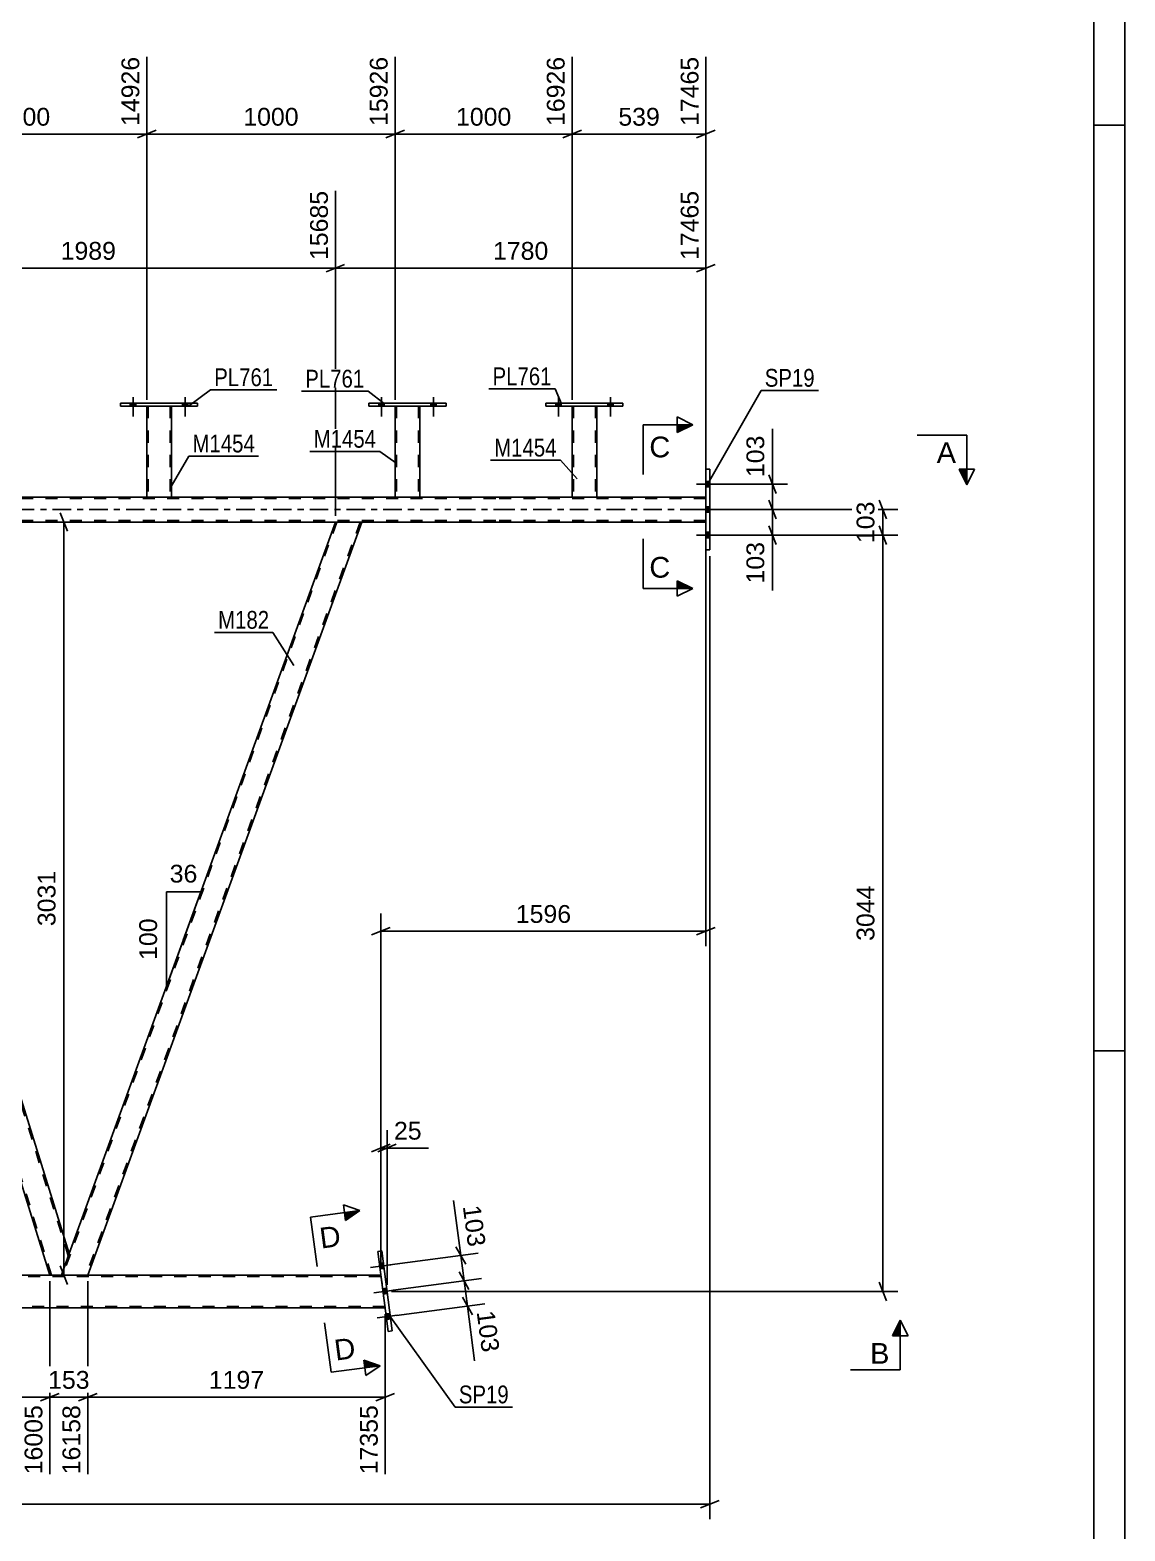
# Model space of a CAD drawing. Header units: millimetres. Extents: x -116 to 725, y -385 to 209.
# Drawn here: x 548.8 to 725.1, y -164.4 to 77.2 of the extents above; entities that cross this region are included whole.
import ezdxf

# ---------------------------------------------------------------- set-up
doc = ezdxf.new("R2010")
doc.units = ezdxf.units.MM
doc.linetypes.add('DXK_LINE_DOT2', pattern=[3.9198, 1.9599, -1.9599])
doc.linetypes.add('DXK_LINE_DOT3', pattern=[5.9187, 2.979, -0.9799, 0.9799, -0.9799])
doc.styles.add('Arial', font='arial.ttf', dxfattribs={"height": 0.2})
doc.styles.add('Arial Narrow', font='ARIALN.TTF', dxfattribs={"height": 0.2})

# ---------------------------------------------------------------- blocks, each defined once
blk = doc.blocks.new('Unknown-203724257-1113')
at = {"color": 5, "linetype": 'Continuous'}
for p, q in [((725.07, -385.13), (725.07, 208.87)), ((720.07, -380.13), (720.07, 203.87)), ((725.07, 61.87), (720.07, 61.87)), ((725.07, -87.13), (720.07, -87.13))]:
    blk.add_line(p, q, dxfattribs=at)
blk = doc.blocks.new('Bolt-203724257-5203 - 5151')
at = {"linetype": 'Continuous'}
for points in [[(633.4, 16.64), (634.28, 16.64), (634.28, 17.12), (633.4, 17.12)], [(641.8, 16.64), (642.68, 16.64), (642.68, 17.12), (641.8, 17.12)]]:
    blk.add_hatch(color=1, dxfattribs=at).paths.add_polyline_path(points)
at = {"color": 1, "linetype": 'Continuous'}
for p, q in [((633.4, 17.12), (633.4, 16.64)), ((633.84, 18.12), (633.84, 15)), ((634.28, 17.12), (634.28, 16.64)), ((641.8, 17.12), (641.8, 16.64)), ((642.24, 18.12), (642.24, 15)), ((642.68, 17.12), (642.68, 16.64))]:
    blk.add_line(p, q, dxfattribs=at)
blk = doc.blocks.new('Bolt-203724257-5204 - 5151')
at = {"linetype": 'Continuous'}
for points in [[(633.4, 16.64), (634.28, 16.64), (634.28, 17.12), (633.4, 17.12)], [(641.8, 16.64), (642.68, 16.64), (642.68, 17.12), (641.8, 17.12)]]:
    blk.add_hatch(color=1, dxfattribs=at).paths.add_polyline_path(points)
at = {"color": 1, "linetype": 'Continuous'}
for p, q in [((633.4, 17.12), (633.4, 16.64)), ((633.84, 18.12), (633.84, 15)), ((634.28, 17.12), (634.28, 16.64)), ((641.8, 17.12), (641.8, 16.64)), ((642.24, 18.12), (642.24, 15)), ((642.68, 17.12), (642.68, 16.64))]:
    blk.add_line(p, q, dxfattribs=at)
blk = doc.blocks.new('Bolt-203724257-5205 - 5151')
at = {"linetype": 'Continuous'}
for points in [[(604.9, 16.64), (605.78, 16.64), (605.78, 17.12), (604.9, 17.12)], [(613.3, 16.64), (614.18, 16.64), (614.18, 17.12), (613.3, 17.12)]]:
    blk.add_hatch(color=1, dxfattribs=at).paths.add_polyline_path(points)
at = {"color": 1, "linetype": 'Continuous'}
for p, q in [((604.9, 17.12), (604.9, 16.64)), ((605.34, 18.12), (605.34, 15)), ((605.78, 17.12), (605.78, 16.64)), ((613.3, 17.12), (613.3, 16.64)), ((613.74, 18.12), (613.74, 15)), ((614.18, 17.12), (614.18, 16.64))]:
    blk.add_line(p, q, dxfattribs=at)
blk = doc.blocks.new('Bolt-203724257-5206 - 5151')
at = {"linetype": 'Continuous'}
for points in [[(604.9, 16.64), (605.78, 16.64), (605.78, 17.12), (604.9, 17.12)], [(613.3, 16.64), (614.18, 16.64), (614.18, 17.12), (613.3, 17.12)]]:
    blk.add_hatch(color=1, dxfattribs=at).paths.add_polyline_path(points)
at = {"color": 1, "linetype": 'Continuous'}
for p, q in [((604.9, 17.12), (604.9, 16.64)), ((605.34, 18.12), (605.34, 15)), ((605.78, 17.12), (605.78, 16.64)), ((613.3, 17.12), (613.3, 16.64)), ((613.74, 18.12), (613.74, 15)), ((614.18, 17.12), (614.18, 16.64))]:
    blk.add_line(p, q, dxfattribs=at)
blk = doc.blocks.new('Bolt-203724257-5207 - 5151')
at = {"linetype": 'Continuous'}
for points in [[(564.91, 16.64), (565.79, 16.64), (565.79, 17.12), (564.91, 17.12)], [(573.31, 16.64), (574.19, 16.64), (574.19, 17.12), (573.31, 17.12)]]:
    blk.add_hatch(color=1, dxfattribs=at).paths.add_polyline_path(points)
at = {"color": 1, "linetype": 'Continuous'}
for p, q in [((564.91, 17.12), (564.91, 16.64)), ((565.35, 18.12), (565.35, 15)), ((565.79, 17.12), (565.79, 16.64)), ((573.31, 17.12), (573.31, 16.64)), ((573.75, 18.12), (573.75, 15)), ((574.19, 17.12), (574.19, 16.64))]:
    blk.add_line(p, q, dxfattribs=at)
blk = doc.blocks.new('Bolt-203724257-5208 - 5151')
at = {"linetype": 'Continuous'}
for points in [[(564.91, 16.64), (565.79, 16.64), (565.79, 17.12), (564.91, 17.12)], [(573.31, 16.64), (574.19, 16.64), (574.19, 17.12), (573.31, 17.12)]]:
    blk.add_hatch(color=1, dxfattribs=at).paths.add_polyline_path(points)
at = {"color": 1, "linetype": 'Continuous'}
for p, q in [((564.91, 17.12), (564.91, 16.64)), ((565.35, 18.12), (565.35, 15)), ((565.79, 17.12), (565.79, 16.64)), ((573.31, 17.12), (573.31, 16.64)), ((573.75, 18.12), (573.75, 15)), ((574.19, 17.12), (574.19, 16.64))]:
    blk.add_line(p, q, dxfattribs=at)
blk = doc.blocks.new('Bolt-203724257-5228 - 5151')
at = {"linetype": 'Continuous'}
for points in [[(605.01, -121.36), (605.12, -122.23), (605.76, -122.15), (605.64, -121.28)], [(605.01, -121.36), (605.12, -122.23), (605.76, -122.15), (605.64, -121.28)], [(605.01, -121.36), (605.12, -122.23), (605.76, -122.15), (605.64, -121.28)], [(605.54, -125.42), (605.66, -126.3), (606.29, -126.21), (606.18, -125.34)], [(605.54, -125.42), (605.66, -126.3), (606.29, -126.21), (606.18, -125.34)], [(606.08, -129.49), (606.19, -130.36), (606.83, -130.28), (606.71, -129.41)], [(606.08, -129.49), (606.19, -130.36), (606.83, -130.28), (606.71, -129.41)], [(606.08, -129.49), (606.19, -130.36), (606.83, -130.28), (606.71, -129.41)]]:
    blk.add_hatch(color=1, dxfattribs=at).paths.add_polyline_path(points)
at = {"color": 1, "linetype": 'Continuous'}
for p, q in [((606.85, -121.56), (603.56, -121.99)), ((606.85, -121.56), (603.56, -121.99)), ((606.85, -121.56), (603.56, -121.99)), ((605.64, -121.28), (605.01, -121.36)), ((605.64, -121.28), (605.01, -121.36)), ((605.64, -121.28), (605.01, -121.36)), ((605.76, -122.15), (605.12, -122.23)), ((605.76, -122.15), (605.12, -122.23)), ((605.76, -122.15), (605.12, -122.23)), ((607.39, -125.63), (604.1, -126.06)), ((607.39, -125.63), (604.1, -126.06)), ((606.18, -125.34), (605.54, -125.42)), ((606.18, -125.34), (605.54, -125.42)), ((606.29, -126.21), (605.66, -126.3)), ((606.29, -126.21), (605.66, -126.3)), ((607.92, -129.69), (604.63, -130.12)), ((607.92, -129.69), (604.63, -130.12)), ((607.92, -129.69), (604.63, -130.12)), ((606.71, -129.41), (606.08, -129.49)), ((606.71, -129.41), (606.08, -129.49)), ((606.71, -129.41), (606.08, -129.49)), ((606.83, -130.28), (606.19, -130.36)), ((606.83, -130.28), (606.19, -130.36)), ((606.83, -130.28), (606.19, -130.36))]:
    blk.add_line(p, q, dxfattribs=at)
blk = doc.blocks.new('Bolt-203724257-5235 - 5151')
at = {"linetype": 'Continuous'}
for points in [[(658.24, 3.66), (658.24, 4.54), (657.6, 4.54), (657.6, 3.66)], [(658.24, 3.66), (658.24, 4.54), (657.6, 4.54), (657.6, 3.66)], [(658.24, 3.66), (658.24, 4.54), (657.6, 4.54), (657.6, 3.66)], [(658.24, -0.44), (658.24, 0.44), (657.6, 0.44), (657.6, -0.44)], [(658.24, -0.44), (658.24, 0.44), (657.6, 0.44), (657.6, -0.44)], [(658.24, -4.54), (658.24, -3.66), (657.6, -3.66), (657.6, -4.54)], [(658.24, -4.54), (658.24, -3.66), (657.6, -3.66), (657.6, -4.54)], [(658.24, -4.54), (658.24, -3.66), (657.6, -3.66), (657.6, -4.54)]]:
    blk.add_hatch(color=1, dxfattribs=at).paths.add_polyline_path(points)
at = {"color": 1, "linetype": 'Continuous'}
for p, q in [((659.4, 4.1), (656.08, 4.1)), ((659.4, 4.1), (656.08, 4.1)), ((659.4, 4.1), (656.08, 4.1)), ((658.24, 4.54), (657.6, 4.54)), ((658.24, 4.54), (657.6, 4.54)), ((658.24, 4.54), (657.6, 4.54)), ((658.24, 3.66), (657.6, 3.66)), ((658.24, 3.66), (657.6, 3.66)), ((658.24, 3.66), (657.6, 3.66)), ((659.4, 0), (656.08, 0)), ((659.4, 0), (656.08, 0)), ((658.24, 0.44), (657.6, 0.44)), ((658.24, 0.44), (657.6, 0.44)), ((658.24, -0.44), (657.6, -0.44)), ((658.24, -0.44), (657.6, -0.44)), ((659.4, -4.1), (656.08, -4.1)), ((659.4, -4.1), (656.08, -4.1)), ((659.4, -4.1), (656.08, -4.1)), ((658.24, -3.66), (657.6, -3.66)), ((658.24, -3.66), (657.6, -3.66)), ((658.24, -3.66), (657.6, -3.66)), ((658.24, -4.54), (657.6, -4.54)), ((658.24, -4.54), (657.6, -4.54)), ((658.24, -4.54), (657.6, -4.54))]:
    blk.add_line(p, q, dxfattribs=at)
blk = doc.blocks.new('Part-203724257-5242 - 5151')
at = {"color": 2, "linetype": 'Continuous'}
for p, q in [((605.25, -123.22), (477.38, -123.22)), ((605.95, -128.5), (477.38, -128.5))]:
    blk.add_line(p, q, dxfattribs=at)
at = {"color": 7, "linetype": 'DXK_LINE_DOT2'}
for p, q in [((605.95, -128.5), (605.25, -123.22)), ((605.29, -123.46), (-50.14, -123.46)), ((605.92, -128.26), (-50.14, -128.26))]:
    blk.add_line(p, q, dxfattribs=at)
blk = doc.blocks.new('Part-203724257-5247 - 5151')
at = {"color": 7, "linetype": 'DXK_LINE_DOT3'}
for p, q in [((-39.49, 0), (623.74, 0)), ((623.84, 0), (667.6, 0))]:
    blk.add_line(p, q, dxfattribs=at)
at = {"color": 7, "linetype": 'DXK_LINE_DOT2'}
for p, q in [((623.74, 1.76), (-29.49, 1.76)), ((571.55, 2), (567.55, 2)), ((611.54, 2), (607.54, 2)), ((657.6, 1.76), (623.84, 1.76)), ((640.04, 2), (636.04, 2)), ((657.6, -2), (657.6, 2)), ((623.74, -1.76), (-29.49, -1.76)), ((602.17, -2), (597.92, -2)), ((657.6, -1.76), (623.84, -1.76))]:
    blk.add_line(p, q, dxfattribs=at)
at = {"color": 2, "linetype": 'Continuous'}
for p, q in [((567.55, 2), (531.55, 2)), ((607.54, 2), (571.55, 2)), ((623.74, 2), (611.54, 2)), ((636.04, 2), (623.84, 2)), ((657.6, 2), (640.04, 2)), ((597.92, -2), (518.36, -2)), ((623.74, -2), (602.17, -2)), ((657.6, -2), (623.84, -2))]:
    blk.add_line(p, q, dxfattribs=at)
blk = doc.blocks.new('Part-203724257-5322 - 5151')
at = {"color": 2, "linetype": 'Continuous'}
for p, q in [((631.84, 16.64), (631.84, 17.12)), ((631.84, 17.12), (644.24, 17.12)), ((644.24, 17.12), (644.24, 16.64)), ((644.24, 16.64), (631.84, 16.64))]:
    blk.add_line(p, q, dxfattribs=at)
blk = doc.blocks.new('Part-203724257-5327 - 5151')
at = {"color": 7, "linetype": 'DXK_LINE_DOT2'}
for p, q in [((636.04, 16.65), (636.04, 16.65)), ((636.04, 16.65), (636.04, 16.64)), ((636.04, 16.64), (636.04, 16.65)), ((636.08, 16.65), (636.04, 16.65)), ((636.04, 16.65), (636.08, 16.65)), ((636.19, 16.65), (636.08, 16.65)), ((636.08, 16.65), (636.19, 16.65)), ((636.3, 16.65), (636.19, 16.65)), ((636.19, 16.65), (636.34, 16.65)), ((636.28, 16.65), (636.28, 16.65)), ((636.28, 16.65), (636.28, 2)), ((636.3, 16.65), (636.28, 16.65)), ((636.28, 16.65), (636.3, 16.65)), ((639.75, 16.65), (636.3, 16.65)), ((636.35, 16.65), (636.3, 16.65)), ((636.3, 16.65), (636.35, 16.65)), ((639.75, 16.65), (636.34, 16.65)), ((639.66, 16.65), (636.35, 16.65)), ((636.35, 16.65), (636.43, 16.65)), ((639.73, 16.65), (636.43, 16.65)), ((639.73, 16.65), (639.66, 16.65)), ((639.79, 16.65), (639.73, 16.65)), ((639.73, 16.65), (639.79, 16.65)), ((639.75, 16.65), (639.9, 16.65)), ((639.9, 16.65), (639.75, 16.65)), ((639.8, 16.65), (639.79, 16.65)), ((639.79, 16.65), (639.8, 16.65)), ((639.8, 16.65), (639.8, 16.65)), ((639.8, 16.65), (639.8, 2)), ((639.9, 16.65), (640.01, 16.65)), ((640.01, 16.65), (639.9, 16.65)), ((640.01, 16.65), (640.04, 16.65)), ((640.04, 16.65), (640.01, 16.65)), ((640.04, 16.65), (640.04, 16.65)), ((640.04, 16.65), (640.04, 16.64)), ((640.04, 16.64), (640.04, 16.65)), ((636.04, 2), (636.08, 2)), ((636.08, 2), (636.19, 2)), ((636.19, 2), (636.34, 2)), ((636.3, 2), (636.28, 2)), ((636.28, 2), (636.3, 2)), ((636.35, 2), (636.3, 2)), ((636.3, 2), (636.34, 2)), ((639.75, 2), (636.34, 2)), ((636.34, 2), (636.35, 2)), ((639.66, 2), (636.35, 2)), ((636.35, 2), (636.43, 2)), ((639.79, 2), (636.43, 2)), ((639.73, 2), (639.66, 2)), ((639.79, 2), (639.73, 2)), ((639.75, 2), (639.9, 2)), ((639.8, 2), (639.79, 2)), ((639.79, 2), (639.8, 2)), ((639.9, 2), (640.01, 2)), ((640.01, 2), (640.04, 2))]:
    blk.add_line(p, q, dxfattribs=at)
at = {"color": 2, "linetype": 'Continuous'}
for p, q in [((636.04, 16.64), (636.04, 2)), ((640.04, 16.64), (640.04, 2)), ((636.08, 2), (636.04, 2)), ((636.19, 2), (636.08, 2)), ((636.34, 2), (636.19, 2)), ((639.75, 2), (636.34, 2)), ((639.9, 2), (639.75, 2)), ((640.01, 2), (639.9, 2)), ((640.04, 2), (640.01, 2))]:
    blk.add_line(p, q, dxfattribs=at)
blk = doc.blocks.new('Part-203724257-5332 - 5151')
at = {"color": 2, "linetype": 'Continuous'}
for p, q in [((603.34, 16.64), (603.34, 17.12)), ((603.34, 17.12), (615.74, 17.12)), ((615.74, 17.12), (615.74, 16.64)), ((615.74, 16.64), (603.34, 16.64))]:
    blk.add_line(p, q, dxfattribs=at)
blk = doc.blocks.new('Part-203724257-5337 - 5151')
at = {"color": 7, "linetype": 'DXK_LINE_DOT2'}
for p, q in [((607.54, 16.65), (607.54, 16.65)), ((607.54, 16.65), (607.54, 16.64)), ((607.54, 16.64), (607.54, 16.65)), ((607.58, 16.65), (607.54, 16.65)), ((607.54, 16.65), (607.58, 16.65)), ((607.69, 16.65), (607.58, 16.65)), ((607.58, 16.65), (607.69, 16.65)), ((607.8, 16.65), (607.69, 16.65)), ((607.69, 16.65), (607.84, 16.65)), ((607.78, 16.65), (607.78, 16.65)), ((607.78, 16.65), (607.78, 2)), ((607.8, 16.65), (607.78, 16.65)), ((607.78, 16.65), (607.8, 16.65)), ((611.25, 16.65), (607.8, 16.65)), ((607.85, 16.65), (607.8, 16.65)), ((607.8, 16.65), (607.85, 16.65)), ((611.25, 16.65), (607.84, 16.65)), ((611.16, 16.65), (607.85, 16.65)), ((607.85, 16.65), (607.93, 16.65)), ((611.23, 16.65), (607.93, 16.65)), ((611.23, 16.65), (611.16, 16.65)), ((611.29, 16.65), (611.23, 16.65)), ((611.23, 16.65), (611.29, 16.65)), ((611.25, 16.65), (611.4, 16.65)), ((611.4, 16.65), (611.25, 16.65)), ((611.3, 16.65), (611.29, 16.65)), ((611.29, 16.65), (611.3, 16.65)), ((611.3, 16.65), (611.3, 16.65)), ((611.3, 16.65), (611.3, 2)), ((611.4, 16.65), (611.51, 16.65)), ((611.51, 16.65), (611.4, 16.65)), ((611.51, 16.65), (611.54, 16.65)), ((611.54, 16.65), (611.51, 16.65)), ((611.54, 16.65), (611.54, 16.65)), ((611.54, 16.65), (611.54, 16.64)), ((611.54, 16.64), (611.54, 16.65)), ((607.54, 2), (607.58, 2)), ((607.58, 2), (607.69, 2)), ((607.69, 2), (607.84, 2)), ((607.8, 2), (607.78, 2)), ((607.78, 2), (607.8, 2)), ((607.85, 2), (607.8, 2)), ((607.8, 2), (607.84, 2)), ((611.25, 2), (607.84, 2)), ((607.84, 2), (607.85, 2)), ((611.16, 2), (607.85, 2)), ((607.85, 2), (607.93, 2)), ((611.23, 2), (607.93, 2)), ((611.23, 2), (611.16, 2)), ((611.29, 2), (611.23, 2)), ((611.23, 2), (611.29, 2)), ((611.25, 2), (611.4, 2)), ((611.3, 2), (611.29, 2)), ((611.29, 2), (611.3, 2)), ((611.4, 2), (611.51, 2)), ((611.51, 2), (611.54, 2))]:
    blk.add_line(p, q, dxfattribs=at)
at = {"color": 2, "linetype": 'Continuous'}
for p, q in [((607.54, 16.64), (607.54, 2)), ((611.54, 16.64), (611.54, 2)), ((607.58, 2), (607.54, 2)), ((607.69, 2), (607.58, 2)), ((607.84, 2), (607.69, 2)), ((611.25, 2), (607.84, 2)), ((611.4, 2), (611.25, 2)), ((611.51, 2), (611.4, 2)), ((611.54, 2), (611.51, 2))]:
    blk.add_line(p, q, dxfattribs=at)
blk = doc.blocks.new('Part-203724257-5342 - 5151')
at = {"color": 2, "linetype": 'Continuous'}
for p, q in [((563.35, 16.64), (563.35, 17.12)), ((563.35, 17.12), (575.75, 17.12)), ((575.75, 17.12), (575.75, 16.64)), ((575.75, 16.64), (563.35, 16.64))]:
    blk.add_line(p, q, dxfattribs=at)
blk = doc.blocks.new('Part-203724257-5347 - 5151')
at = {"color": 7, "linetype": 'DXK_LINE_DOT2'}
for p, q in [((567.55, 16.65), (567.55, 16.65)), ((567.55, 16.65), (567.55, 16.64)), ((567.55, 16.64), (567.55, 16.65)), ((567.58, 16.65), (567.55, 16.65)), ((567.55, 16.65), (567.58, 16.65)), ((567.69, 16.65), (567.58, 16.65)), ((567.58, 16.65), (567.69, 16.65)), ((567.8, 16.65), (567.69, 16.65)), ((567.69, 16.65), (567.84, 16.65)), ((567.79, 16.65), (567.79, 16.65)), ((567.79, 16.65), (567.79, 2)), ((567.8, 16.65), (567.79, 16.65)), ((567.79, 16.65), (567.8, 16.65)), ((571.25, 16.65), (567.8, 16.65)), ((567.86, 16.65), (567.8, 16.65)), ((567.8, 16.65), (567.86, 16.65)), ((571.25, 16.65), (567.84, 16.65)), ((571.16, 16.65), (567.86, 16.65)), ((567.86, 16.65), (567.93, 16.65)), ((571.24, 16.65), (567.93, 16.65)), ((571.24, 16.65), (571.16, 16.65)), ((571.29, 16.65), (571.24, 16.65)), ((571.24, 16.65), (571.29, 16.65)), ((571.25, 16.65), (571.41, 16.65)), ((571.41, 16.65), (571.25, 16.65)), ((571.31, 16.65), (571.29, 16.65)), ((571.29, 16.65), (571.31, 16.65)), ((571.31, 16.65), (571.31, 16.65)), ((571.31, 16.65), (571.31, 2)), ((571.41, 16.65), (571.51, 16.65)), ((571.51, 16.65), (571.41, 16.65)), ((571.51, 16.65), (571.55, 16.65)), ((571.55, 16.65), (571.51, 16.65)), ((571.55, 16.65), (571.55, 16.65)), ((571.55, 16.65), (571.55, 16.64)), ((571.55, 16.64), (571.55, 16.65)), ((567.55, 2), (567.58, 2)), ((567.58, 2), (567.69, 2)), ((567.69, 2), (567.84, 2)), ((567.8, 2), (567.79, 2)), ((567.79, 2), (567.8, 2)), ((567.86, 2), (567.8, 2)), ((567.8, 2), (567.84, 2)), ((571.25, 2), (567.84, 2)), ((567.84, 2), (567.86, 2)), ((571.16, 2), (567.86, 2)), ((567.86, 2), (567.93, 2)), ((571.24, 2), (567.93, 2)), ((571.24, 2), (571.16, 2)), ((571.29, 2), (571.24, 2)), ((571.24, 2), (571.29, 2)), ((571.25, 2), (571.41, 2)), ((571.31, 2), (571.29, 2)), ((571.29, 2), (571.31, 2)), ((571.41, 2), (571.51, 2)), ((571.51, 2), (571.55, 2))]:
    blk.add_line(p, q, dxfattribs=at)
at = {"color": 2, "linetype": 'Continuous'}
for p, q in [((567.55, 16.64), (567.55, 2)), ((571.55, 16.64), (571.55, 2)), ((567.58, 2), (567.55, 2)), ((567.69, 2), (567.58, 2)), ((567.84, 2), (567.69, 2)), ((571.25, 2), (567.84, 2)), ((571.41, 2), (571.25, 2)), ((571.51, 2), (571.41, 2)), ((571.55, 2), (571.51, 2))]:
    blk.add_line(p, q, dxfattribs=at)
blk = doc.blocks.new('Part-203724257-5447 - 5151')
at = {"color": 2, "linetype": 'Continuous'}
for p, q in [((605.39, -119.33), (604.75, -119.42)), ((606.45, -132.3), (604.75, -119.42)), ((605.39, -119.33), (607.09, -132.22)), ((607.09, -132.22), (606.45, -132.3))]:
    blk.add_line(p, q, dxfattribs=at)
blk = doc.blocks.new('Part-203724257-5541 - 5151')
at = {"color": 2, "linetype": 'Continuous'}
for p, q in [((657.6, -6.5), (657.6, 6.5)), ((657.6, 6.5), (658.24, 6.5)), ((658.24, 6.5), (658.24, -6.5)), ((658.24, -6.5), (657.6, -6.5))]:
    blk.add_line(p, q, dxfattribs=at)
blk = doc.blocks.new('Part-203724257-5551 - 5151')
at = {"color": 2, "linetype": 'Continuous'}
for p, q in [((517.04, -2), (515.49, -6.25)), ((518.36, -2), (517.04, -2)), ((555.06, -119.75), (518.36, -2)), ((551.95, -123.22), (515.49, -6.25)), ((554.79, -120.49), (553.8, -123.22)), ((555.06, -119.75), (554.79, -120.49))]:
    blk.add_line(p, q, dxfattribs=at)
at = {"color": 7, "linetype": 'DXK_LINE_DOT2'}
for p, q in [((554.92, -120.12), (518.11, -2)), ((552.2, -123.22), (515.63, -5.88)), ((555.04, -119.81), (554.79, -120.49)), ((551.95, -123.22), (553.8, -123.22))]:
    blk.add_line(p, q, dxfattribs=at)
blk = doc.blocks.new('Part-203724257-5556 - 5151')
at = {"color": 7, "linetype": 'DXK_LINE_DOT2'}
for p, q in [((598.17, -2), (554.05, -123.22)), ((601.92, -2), (557.8, -123.22)), ((598.17, -2), (598.19, -2)), ((555.06, -119.75), (553.8, -123.22)), ((558.05, -123.22), (553.8, -123.22))]:
    blk.add_line(p, q, dxfattribs=at)
at = {"color": 2, "linetype": 'Continuous'}
for p, q in [((597.92, -2), (555.06, -119.75)), ((602.17, -2), (558.05, -123.22)), ((597.92, -2), (602.17, -2))]:
    blk.add_line(p, q, dxfattribs=at)
blk = doc.blocks.new('AngleDimension-203724257-6551 - 5151')
at = {"color": 7, "linetype": 'Continuous'}
for p, q in [((570.71, -61.54), (576.25, -61.54)), ((570.71, -76.76), (576.25, -61.54)), ((570.71, -76.76), (570.71, -61.54)), ((573.42, -69.3), (576.25, -61.54))]:
    blk.add_line(p, q, dxfattribs=at)
at = {"color": 0}
for points in [[(576.3, -60.64), (576.3, -56.44), (570.65, -56.44), (570.65, -60.64)], [(569.81, -65.22), (565.61, -65.22), (565.61, -73.09), (569.81, -73.09)]]:
    blk.add_wipeout(points, dxfattribs=at)
at = {"color": 3, "style": 'Arial'}
blk.add_text('36', height=2.865, dxfattribs=at).set_placement((571.25, -60.04))
blk.add_text('100', height=2.865, rotation=90.0002, dxfattribs=at).set_placement((569.21, -72.49))
blk = doc.blocks.new('StraightDimension-203724257-6821 - 5151')
at = {"color": 7, "linetype": 'Continuous'}
for p, q in [((617.86, -122.73), (619.44, -125.55)), ((607.23, -125.65), (621.48, -123.77)), ((618.65, -124.14), (619.19, -128.21)), ((607.76, -129.71), (622.01, -127.84)), ((619.98, -129.62), (618.4, -126.8))]:
    blk.add_line(p, q, dxfattribs=at)
at = {"color": 0}
blk.add_wipeout([(621.03, -136.43), (625.19, -135.88), (624.16, -128.08), (620, -128.63)], dxfattribs=at)
at = {"color": 7, "linetype": 'Continuous'}
blk.add_line((619.19, -128.21), (620.35, -137.05), dxfattribs=at)
blk.add_line((619.19, -128.21), (620.35, -137.05), dxfattribs=at)
at = {"color": 3, "style": 'Arial'}
blk.add_text('103', height=2.865, rotation=-82.5002, dxfattribs=at).set_placement((620.67, -129.15))
blk = doc.blocks.new('StraightDimension-203724257-5729 - 5151')
at = {"color": 7, "linetype": 'Continuous'}
for p, q in [((472.92, -124.22), (472.92, -155.3)), ((551.95, -124.22), (551.95, -155.3)), ((474.42, -142.28), (471.42, -143.48)), ((550.45, -143.48), (553.45, -142.28)), ((472.92, -142.88), (551.95, -142.88))]:
    blk.add_line(p, q, dxfattribs=at)
at = {"color": 0}
blk.add_wipeout([(517.48, -142.13), (517.48, -137.93), (507.39, -137.93), (507.39, -142.13)], dxfattribs=at)
at = {"color": 0, "linetype": 'Continuous'}
blk.add_wipeout([(551.35, -143.58), (547.15, -143.58), (547.15, -155.9), (551.35, -155.9)], dxfattribs=at)
at = {"color": 3, "style": 'Arial'}
blk.add_text('1976', height=2.865, dxfattribs=at).set_placement((507.99, -141.53))
at = {"color": 3, "linetype": 'Continuous', "style": 'Arial'}
blk.add_text('16005', height=2.865, rotation=90.0002, dxfattribs=at).set_placement((550.75, -155.3))
blk = doc.blocks.new('StraightDimension-203724257-6144 - 5151')
at = {"color": 7, "linetype": 'Continuous'}
for p, q in [((518.36, -1), (518.36, 55.79)), ((597.92, -1), (597.92, 51.29)), ((519.86, 39.47), (516.86, 38.27)), ((518.36, 38.87), (597.92, 38.87)), ((596.42, 38.27), (599.42, 39.47))]:
    blk.add_line(p, q, dxfattribs=at)
at = {"color": 0, "linetype": 'Continuous'}
blk.add_wipeout([(597.32, 51.89), (593.12, 51.89), (593.12, 39.57), (597.32, 39.57)], dxfattribs=at)
at = {"color": 0}
blk.add_wipeout([(563.18, 39.62), (563.18, 43.82), (553.09, 43.82), (553.09, 39.62)], dxfattribs=at)
at = {"color": 3, "linetype": 'Continuous', "style": 'Arial'}
blk.add_text('15685', height=2.865, rotation=90.0002, dxfattribs=at).set_placement((596.72, 40.17))
at = {"color": 3, "style": 'Arial'}
blk.add_text('1989', height=2.865, dxfattribs=at).set_placement((553.69, 40.22))
blk = doc.blocks.new('StraightDimension-203724257-6652 - 5151')
at = {"color": 7, "linetype": 'Continuous'}
for p, q in [((658.6, 0), (688.47, 0)), ((685.47, 1.5), (686.67, -1.5)), ((686.07, -4.1), (686.07, 0)), ((660.64, -4.1), (688.47, -4.1)), ((686.67, -5.6), (685.47, -2.6))]:
    blk.add_line(p, q, dxfattribs=at)
at = {"color": 0}
blk.add_wipeout([(685.32, 1.89), (681.12, 1.89), (681.12, -5.99), (685.32, -5.99)], dxfattribs=at)
at = {"color": 3, "style": 'Arial'}
blk.add_text('103', height=2.865, rotation=90.0002, dxfattribs=at).set_placement((684.72, -5.39))
blk = doc.blocks.new('StraightDimension-203724257-6740 - 5151')
at = {"color": 7, "linetype": 'Continuous'}
for p, q in [((657.6, -3), (657.6, -70.28)), ((605.25, -122.22), (605.25, -65.03)), ((606.75, -67.28), (603.75, -68.48)), ((656.1, -68.48), (659.1, -67.28)), ((605.25, -67.88), (657.6, -67.88))]:
    blk.add_line(p, q, dxfattribs=at)
at = {"color": 0}
blk.add_wipeout([(636.47, -67.13), (636.47, -62.93), (626.38, -62.93), (626.38, -67.13)], dxfattribs=at)
at = {"color": 3, "style": 'Arial'}
blk.add_text('1596', height=2.865, dxfattribs=at).set_placement((626.98, -66.53))
blk = doc.blocks.new('StraightDimension-203724257-5704 - 5151')
at = {"color": 7, "linetype": 'Continuous'}
for p, q in [((558.05, -124.22), (558.05, -155.3)), ((605.95, -129.5), (605.95, -155.3)), ((559.55, -142.28), (556.55, -143.48)), ((604.45, -143.48), (607.45, -142.28)), ((558.05, -142.88), (605.95, -142.88))]:
    blk.add_line(p, q, dxfattribs=at)
at = {"color": 0}
blk.add_wipeout([(587.05, -142.13), (587.05, -137.93), (576.95, -137.93), (576.95, -142.13)], dxfattribs=at)
at = {"color": 0, "linetype": 'Continuous'}
blk.add_wipeout([(605.35, -143.58), (601.15, -143.58), (601.15, -155.9), (605.35, -155.9)], dxfattribs=at)
at = {"color": 3, "style": 'Arial'}
blk.add_text('1197', height=2.865, dxfattribs=at).set_placement((577.55, -141.53))
at = {"color": 3, "linetype": 'Continuous', "style": 'Arial'}
blk.add_text('17355', height=2.865, rotation=90.0002, dxfattribs=at).set_placement((604.75, -155.3))
blk = doc.blocks.new('StraightDimension-203724257-5715 - 5151')
at = {"color": 7, "linetype": 'Continuous'}
for p, q in [((551.95, -124.22), (551.95, -155.3)), ((558.05, -124.22), (558.05, -155.3)), ((550.45, -143.48), (553.45, -142.28)), ((559.55, -142.28), (556.55, -143.48)), ((551.95, -142.88), (558.05, -142.88))]:
    blk.add_line(p, q, dxfattribs=at)
at = {"color": 0}
blk.add_wipeout([(558.94, -142.13), (558.94, -137.93), (551.07, -137.93), (551.07, -142.13)], dxfattribs=at)
at = {"color": 0, "linetype": 'Continuous'}
blk.add_wipeout([(557.45, -143.58), (553.25, -143.58), (553.25, -155.9), (557.45, -155.9)], dxfattribs=at)
at = {"color": 3, "style": 'Arial'}
blk.add_text('153', height=2.865, dxfattribs=at).set_placement((551.67, -141.53))
at = {"color": 3, "linetype": 'Continuous', "style": 'Arial'}
blk.add_text('16158', height=2.865, rotation=90.0002, dxfattribs=at).set_placement((556.85, -155.3))
blk = doc.blocks.new('StraightDimension-203724257-6089 - 5151')
at = {"color": 7, "linetype": 'Continuous'}
for p, q in [((527.55, 17.65), (527.55, 72.86)), ((567.55, 17.65), (567.55, 72.86)), ((529.05, 61.05), (526.05, 59.85)), ((527.55, 60.45), (567.55, 60.45)), ((566.05, 59.85), (569.05, 61.05))]:
    blk.add_line(p, q, dxfattribs=at)
at = {"color": 0, "linetype": 'Continuous'}
blk.add_wipeout([(566.95, 73.46), (562.75, 73.46), (562.75, 61.15), (566.95, 61.15)], dxfattribs=at)
at = {"color": 0}
blk.add_wipeout([(552.59, 61.2), (552.59, 65.4), (542.5, 65.4), (542.5, 61.2)], dxfattribs=at)
at = {"color": 3, "linetype": 'Continuous', "style": 'Arial'}
blk.add_text('14926', height=2.865, rotation=90.0002, dxfattribs=at).set_placement((566.35, 61.75))
at = {"color": 3, "style": 'Arial'}
blk.add_text('1000', height=2.865, dxfattribs=at).set_placement((543.1, 61.8))
blk = doc.blocks.new('StraightDimension-203724257-6097 - 5151')
at = {"color": 7, "linetype": 'Continuous'}
for p, q in [((567.55, 17.65), (567.55, 72.86)), ((607.54, 17.65), (607.54, 72.86)), ((569.05, 61.05), (566.05, 59.85)), ((567.55, 60.45), (607.54, 60.45)), ((606.04, 59.85), (609.04, 61.05))]:
    blk.add_line(p, q, dxfattribs=at)
at = {"color": 0, "linetype": 'Continuous'}
blk.add_wipeout([(606.94, 73.46), (602.74, 73.46), (602.74, 61.15), (606.94, 61.15)], dxfattribs=at)
at = {"color": 0}
blk.add_wipeout([(592.59, 61.2), (592.59, 65.4), (582.5, 65.4), (582.5, 61.2)], dxfattribs=at)
at = {"color": 3, "linetype": 'Continuous', "style": 'Arial'}
blk.add_text('15926', height=2.865, rotation=90.0002, dxfattribs=at).set_placement((606.34, 61.75))
at = {"color": 3, "style": 'Arial'}
blk.add_text('1000', height=2.865, dxfattribs=at).set_placement((583.1, 61.8))
blk = doc.blocks.new('StraightDimension-203724257-6105 - 5151')
at = {"color": 7, "linetype": 'Continuous'}
for p, q in [((607.54, 17.65), (607.54, 72.86)), ((636.04, 17.65), (636.04, 72.86)), ((609.04, 61.05), (606.04, 59.85)), ((607.54, 60.45), (636.04, 60.45)), ((634.54, 59.85), (637.54, 61.05))]:
    blk.add_line(p, q, dxfattribs=at)
at = {"color": 0, "linetype": 'Continuous'}
blk.add_wipeout([(635.44, 73.46), (631.24, 73.46), (631.24, 61.15), (635.44, 61.15)], dxfattribs=at)
at = {"color": 0}
blk.add_wipeout([(626.84, 61.2), (626.84, 65.4), (616.75, 65.4), (616.75, 61.2)], dxfattribs=at)
at = {"color": 3, "linetype": 'Continuous', "style": 'Arial'}
blk.add_text('16926', height=2.865, rotation=90.0002, dxfattribs=at).set_placement((634.84, 61.75))
at = {"color": 3, "style": 'Arial'}
blk.add_text('1000', height=2.865, dxfattribs=at).set_placement((617.35, 61.8))
blk = doc.blocks.new('StraightDimension-203724257-6113 - 5151')
at = {"color": 7, "linetype": 'Continuous'}
for p, q in [((636.04, 17.65), (636.04, 72.86)), ((657.6, 3), (657.6, 72.86)), ((637.54, 61.05), (634.54, 59.85)), ((636.04, 60.45), (657.6, 60.45)), ((656.1, 59.85), (659.1, 61.05))]:
    blk.add_line(p, q, dxfattribs=at)
at = {"color": 0, "linetype": 'Continuous'}
blk.add_wipeout([(657, 73.46), (652.8, 73.46), (652.8, 61.15), (657, 61.15)], dxfattribs=at)
at = {"color": 0}
blk.add_wipeout([(650.76, 61.2), (650.76, 65.4), (642.89, 65.4), (642.89, 61.2)], dxfattribs=at)
at = {"color": 3, "linetype": 'Continuous', "style": 'Arial'}
blk.add_text('17465', height=2.865, rotation=90.0002, dxfattribs=at).set_placement((656.4, 61.75))
at = {"color": 3, "style": 'Arial'}
blk.add_text('539', height=2.865, dxfattribs=at).set_placement((643.49, 61.8))
blk = doc.blocks.new('StraightDimension-203724257-6120 - 5151')
at = {"color": 7, "linetype": 'Continuous'}
for p, q in [((658.24, -7.5), (658.24, -162.51)), ((-59.4, -160.11), (658.24, -160.11)), ((656.74, -160.71), (659.74, -159.51))]:
    blk.add_line(p, q, dxfattribs=at)
blk = doc.blocks.new('StraightDimension-203724257-6131 - 5151')
at = {"color": 7, "linetype": 'Continuous'}
for p, q in [((597.92, -1), (597.92, 51.29)), ((657.6, 3), (657.6, 51.29)), ((599.42, 39.47), (596.42, 38.27)), ((597.92, 38.87), (657.6, 38.87)), ((656.1, 38.27), (659.1, 39.47))]:
    blk.add_line(p, q, dxfattribs=at)
at = {"color": 0, "linetype": 'Continuous'}
blk.add_wipeout([(657, 51.89), (652.8, 51.89), (652.8, 39.57), (657, 39.57)], dxfattribs=at)
at = {"color": 0}
blk.add_wipeout([(632.8, 39.62), (632.8, 43.82), (622.71, 43.82), (622.71, 39.62)], dxfattribs=at)
at = {"color": 3, "linetype": 'Continuous', "style": 'Arial'}
blk.add_text('17465', height=2.865, rotation=90.0002, dxfattribs=at).set_placement((656.4, 40.17))
at = {"color": 3, "style": 'Arial'}
blk.add_text('1780', height=2.865, dxfattribs=at).set_placement((623.31, 40.22))
blk = doc.blocks.new('StraightDimension-203724257-6668 - 5151')
at = {"color": 7, "linetype": 'Continuous'}
for p, q in [((660.64, -4.1), (688.47, -4.1)), ((686.67, -5.6), (685.47, -2.6)), ((686.07, -125.86), (686.07, -4.1)), ((685.47, -124.36), (686.67, -127.36)), ((606.95, -125.86), (688.47, -125.86))]:
    blk.add_line(p, q, dxfattribs=at)
at = {"color": 0}
blk.add_wipeout([(685.32, -59.93), (681.12, -59.93), (681.12, -70.03), (685.32, -70.03)], dxfattribs=at)
at = {"color": 3, "style": 'Arial'}
blk.add_text('3044', height=2.865, rotation=90.0002, dxfattribs=at).set_placement((684.72, -69.43))
blk = doc.blocks.new('StraightDimension-203724257-6803 - 5151')
at = {"color": 7, "linetype": 'Continuous'}
for p, q in [((659.24, 0), (670.73, 0)), ((667.73, 1.5), (668.93, -1.5)), ((668.33, -4.1), (668.33, 0)), ((659.24, -4.1), (670.73, -4.1)), ((668.93, -5.6), (667.73, -2.6))]:
    blk.add_line(p, q, dxfattribs=at)
at = {"color": 0}
blk.add_wipeout([(667.58, -4.63), (663.38, -4.63), (663.38, -12.5), (667.58, -12.5)], dxfattribs=at)
at = {"color": 7, "linetype": 'Continuous'}
blk.add_line((668.33, -4.1), (668.33, -13.02), dxfattribs=at)
blk.add_line((668.33, -4.1), (668.33, -13.02), dxfattribs=at)
at = {"color": 3, "style": 'Arial'}
blk.add_text('103', height=2.865, rotation=90.0002, dxfattribs=at).set_placement((666.98, -11.9))
blk = doc.blocks.new('StraightDimension-203724257-6811 - 5151')
at = {"color": 7, "linetype": 'Continuous'}
for p, q in [((667.73, 5.6), (668.93, 2.6)), ((659.24, 4.1), (670.73, 4.1)), ((668.33, 0), (668.33, 4.1)), ((659.24, 0), (670.73, 0)), ((668.93, -1.5), (667.73, 1.5))]:
    blk.add_line(p, q, dxfattribs=at)
at = {"color": 0}
blk.add_wipeout([(667.58, 12.5), (663.38, 12.5), (663.38, 4.62), (667.58, 4.62)], dxfattribs=at)
at = {"color": 7, "linetype": 'Continuous'}
blk.add_line((668.33, 4.1), (668.33, 13.02), dxfattribs=at)
blk.add_line((668.33, 4.1), (668.33, 13.02), dxfattribs=at)
at = {"color": 3, "style": 'Arial'}
blk.add_text('103', height=2.865, rotation=90.0002, dxfattribs=at).set_placement((666.98, 5.23))
blk = doc.blocks.new('StraightDimension-203724257-6831 - 5151')
at = {"color": 7, "linetype": 'Continuous'}
for p, q in [((606.69, -121.58), (620.94, -119.71)), ((617.32, -118.67), (618.91, -121.49)), ((618.12, -120.08), (618.65, -124.14)), ((619.44, -125.55), (617.86, -122.73)), ((607.23, -125.65), (621.48, -123.77))]:
    blk.add_line(p, q, dxfattribs=at)
at = {"color": 0}
blk.add_wipeout([(618.79, -119.46), (622.95, -118.91), (621.93, -111.11), (617.76, -111.66)], dxfattribs=at)
at = {"color": 7, "linetype": 'Continuous'}
blk.add_line((618.12, -120.08), (616.95, -111.23), dxfattribs=at)
blk.add_line((618.12, -120.08), (616.95, -111.23), dxfattribs=at)
at = {"color": 3, "style": 'Arial'}
blk.add_text('103', height=2.865, rotation=-82.5002, dxfattribs=at).set_placement((618.44, -112.17))
blk = doc.blocks.new('StraightDimension-203724257-6950 - 5151')
at = {"color": 7, "linetype": 'Continuous'}
for p, q in [((605.25, -122.22), (605.25, -99.92)), ((606.24, -124.78), (606.24, -99.92)), ((603.75, -103.37), (606.75, -102.17)), ((607.74, -102.17), (604.74, -103.37)), ((605.25, -102.77), (606.24, -102.77))]:
    blk.add_line(p, q, dxfattribs=at)
at = {"color": 0}
blk.add_wipeout([(612.41, -102.02), (612.41, -97.82), (606.76, -97.82), (606.76, -102.02)], dxfattribs=at)
at = {"color": 7, "linetype": 'Continuous'}
blk.add_line((606.24, -102.77), (612.93, -102.77), dxfattribs=at)
blk.add_line((606.24, -102.77), (612.93, -102.77), dxfattribs=at)
at = {"color": 3, "style": 'Arial'}
blk.add_text('25', height=2.865, dxfattribs=at).set_placement((607.36, -101.42))
blk = doc.blocks.new('StraightDimension-203724257-6984 - 5151')
at = {"color": 7, "linetype": 'Continuous'}
for p, q in [((583.26, -2), (551.36, -2)), ((554.81, -3.5), (553.61, -0.5)), ((554.21, -123.22), (554.21, -2)), ((564.37, -123.22), (551.36, -123.22)), ((553.61, -121.72), (554.81, -124.72))]:
    blk.add_line(p, q, dxfattribs=at)
at = {"color": 0}
blk.add_wipeout([(553.46, -57.56), (549.26, -57.56), (549.26, -67.66), (553.46, -67.66)], dxfattribs=at)
at = {"color": 3, "style": 'Arial'}
blk.add_text('3031', height=2.865, rotation=90.0002, dxfattribs=at).set_placement((552.86, -67.06))
blk = doc.blocks.new('Mark-203724257-5318 - 5151')
at = {"color": 0}
blk.add_wipeout([(632.74, 20.02), (632.74, 23.02), (623.24, 23.02), (623.24, 20.02)], dxfattribs=at)
blk.add_wipeout([(632.74, 20.02), (632.74, 23.02), (623.24, 23.02), (623.24, 20.02)], dxfattribs=at)
at = {"color": 30, "linetype": 'Continuous'}
for p in [(622.64, 19.42), (634.34, 17.01)]:
    blk.add_line(p, (633.34, 19.42), dxfattribs=at)
at = {"color": 3, "style": 'Arial Narrow'}
blk.add_text('PL761', height=2.863, dxfattribs=at).set_placement((623.24, 20.02))
blk = doc.blocks.new('Mark-203724257-5323 - 5151')
at = {"color": 0}
blk.add_wipeout([(633.55, 8.54), (633.55, 11.54), (623.5, 11.54), (623.5, 8.54)], dxfattribs=at)
blk.add_wipeout([(633.55, 8.54), (633.55, 11.54), (623.5, 11.54), (623.5, 8.54)], dxfattribs=at)
at = {"color": 30, "linetype": 'Continuous'}
for p in [(622.9, 7.94), (636.86, 4.94)]:
    blk.add_line(p, (634.15, 7.94), dxfattribs=at)
at = {"color": 3, "style": 'Arial Narrow'}
blk.add_text('M1454', height=2.863, dxfattribs=at).set_placement((623.5, 8.54))
blk = doc.blocks.new('Mark-203724257-5328 - 5151')
at = {"color": 0}
blk.add_wipeout([(602.58, 19.64), (602.58, 22.64), (593.08, 22.64), (593.08, 19.64)], dxfattribs=at)
blk.add_wipeout([(602.58, 19.64), (602.58, 22.64), (593.08, 22.64), (593.08, 19.64)], dxfattribs=at)
at = {"color": 30, "linetype": 'Continuous'}
for p in [(592.48, 19.04), (605.84, 17.01)]:
    blk.add_line(p, (603.18, 19.04), dxfattribs=at)
at = {"color": 3, "style": 'Arial Narrow'}
blk.add_text('PL761', height=2.863, dxfattribs=at).set_placement((593.08, 19.64))
blk = doc.blocks.new('Mark-203724257-5333 - 5151')
at = {"color": 0}
blk.add_wipeout([(604.49, 9.96), (604.49, 12.96), (594.44, 12.96), (594.44, 9.96)], dxfattribs=at)
blk.add_wipeout([(604.49, 9.96), (604.49, 12.96), (594.44, 12.96), (594.44, 9.96)], dxfattribs=at)
at = {"color": 30, "linetype": 'Continuous'}
for p in [(593.84, 9.36), (607.68, 7.51)]:
    blk.add_line(p, (605.09, 9.36), dxfattribs=at)
at = {"color": 3, "style": 'Arial Narrow'}
blk.add_text('M1454', height=2.863, dxfattribs=at).set_placement((594.44, 9.96))
blk = doc.blocks.new('Mark-203724257-5338 - 5151')
at = {"color": 0}
blk.add_wipeout([(587.92, 19.87), (587.92, 22.87), (578.42, 22.87), (578.42, 19.87)], dxfattribs=at)
blk.add_wipeout([(587.92, 19.87), (587.92, 22.87), (578.42, 22.87), (578.42, 19.87)], dxfattribs=at)
at = {"color": 30, "linetype": 'Continuous'}
for p, q in [((574.29, 16.64), (577.82, 19.27)), ((577.82, 19.27), (588.52, 19.27))]:
    blk.add_line(p, q, dxfattribs=at)
at = {"color": 3, "style": 'Arial Narrow'}
blk.add_text('PL761', height=2.863, dxfattribs=at).set_placement((578.42, 19.87))
blk = doc.blocks.new('Mark-203724257-5343 - 5151')
at = {"color": 0}
blk.add_wipeout([(584.97, 9.2), (584.97, 12.2), (574.92, 12.2), (574.92, 9.2)], dxfattribs=at)
blk.add_wipeout([(584.97, 9.2), (584.97, 12.2), (574.92, 12.2), (574.92, 9.2)], dxfattribs=at)
at = {"color": 30, "linetype": 'Continuous'}
for p, q in [((571.5, 3.69), (574.32, 8.6)), ((574.32, 8.6), (585.57, 8.6))]:
    blk.add_line(p, q, dxfattribs=at)
at = {"color": 3, "style": 'Arial Narrow'}
blk.add_text('M1454', height=2.863, dxfattribs=at).set_placement((574.92, 9.2))
blk = doc.blocks.new('Mark-203724257-5443 - 5151')
at = {"color": 0}
blk.add_wipeout([(625.85, -143.87), (625.85, -140.87), (617.81, -140.87), (617.81, -143.87)], dxfattribs=at)
blk.add_wipeout([(625.85, -143.87), (625.85, -140.87), (617.81, -140.87), (617.81, -143.87)], dxfattribs=at)
at = {"color": 30, "linetype": 'Continuous'}
for p, q in [((606.6, -129.67), (617.21, -144.47)), ((617.21, -144.47), (626.45, -144.47))]:
    blk.add_line(p, q, dxfattribs=at)
at = {"color": 3, "style": 'Arial Narrow'}
blk.add_text('SP19', height=2.863, dxfattribs=at).set_placement((617.81, -143.87))
blk = doc.blocks.new('Mark-203724257-5537 - 5151')
at = {"color": 0}
blk.add_wipeout([(675.11, 19.78), (675.11, 22.78), (667.07, 22.78), (667.07, 19.78)], dxfattribs=at)
blk.add_wipeout([(675.11, 19.78), (675.11, 22.78), (667.07, 22.78), (667.07, 19.78)], dxfattribs=at)
at = {"color": 30, "linetype": 'Continuous'}
for p, q in [((657.74, 3.89), (666.47, 19.18)), ((666.47, 19.18), (675.71, 19.18))]:
    blk.add_line(p, q, dxfattribs=at)
at = {"color": 3, "style": 'Arial Narrow'}
blk.add_text('SP19', height=2.863, dxfattribs=at).set_placement((667.07, 19.78))
blk = doc.blocks.new('Mark-203724257-5552 - 5151')
at = {"color": 0}
blk.add_wipeout([(587.27, -19.18), (587.27, -16.18), (579.05, -16.18), (579.05, -19.18)], dxfattribs=at)
blk.add_wipeout([(587.27, -19.18), (587.27, -16.18), (579.05, -16.18), (579.05, -19.18)], dxfattribs=at)
at = {"color": 30, "linetype": 'Continuous'}
for p in [(578.45, -19.78), (591.25, -25.08)]:
    blk.add_line(p, (587.87, -19.78), dxfattribs=at)
at = {"color": 3, "style": 'Arial Narrow'}
blk.add_text('M182', height=2.863, dxfattribs=at).set_placement((579.05, -19.18))
blk = doc.blocks.new('SectionMark-203724257-7063 - 5151')
at = {"color": 6, "linetype": 'Continuous'}
for p, q in [((688.89, -138.5), (688.89, -130.5)), ((688.89, -130.5), (690.14, -133))]:
    blk.add_line(p, q, dxfattribs=at)
at = {"color": 0, "linetype": 'Continuous'}
blk.add_wipeout([(687.14, -137.5), (687.14, -134), (684.03, -134), (684.03, -137.5)], dxfattribs=at)
at = {"linetype": 'Continuous'}
blk.add_hatch(color=6, dxfattribs=at).paths.add_polyline_path([(688.89, -133), (687.64, -133), (688.89, -130.5)])
at = {"color": 6, "linetype": 'Continuous'}
for p, q in [((688.89, -130.5), (687.64, -133)), ((687.64, -133), (690.14, -133)), ((688.89, -138.5), (680.89, -138.5))]:
    blk.add_line(p, q, dxfattribs=at)
at = {"color": 3, "linetype": 'Continuous', "style": 'Arial'}
blk.add_text('B', height=3.34, dxfattribs=at).set_placement((684.03, -137.5))
blk = doc.blocks.new('SectionMark-203724257-7065 - 5151')
at = {"color": 6, "linetype": 'Continuous'}
for p in [(699.61, 12), (700.86, 6.5)]:
    blk.add_line(p, (699.61, 4), dxfattribs=at)
at = {"color": 0, "linetype": 'Continuous'}
blk.add_wipeout([(697.86, 7.5), (697.86, 11), (694.75, 11), (694.75, 7.5)], dxfattribs=at)
at = {"linetype": 'Continuous'}
blk.add_hatch(color=6, dxfattribs=at).paths.add_polyline_path([(698.36, 6.5), (699.61, 6.5), (699.61, 4)])
at = {"color": 6, "linetype": 'Continuous'}
for p, q in [((699.61, 12), (691.61, 12)), ((698.36, 6.5), (700.86, 6.5)), ((699.61, 4), (698.36, 6.5))]:
    blk.add_line(p, q, dxfattribs=at)
at = {"color": 3, "linetype": 'Continuous', "style": 'Arial'}
blk.add_text('A', height=3.34, dxfattribs=at).set_placement((694.75, 7.5))
blk = doc.blocks.new('SectionMark-203724257-7067 - 5151')
at = {"color": 6, "linetype": 'Continuous'}
for p, q in [((652.98, 14.91), (655.48, 13.66)), ((647.48, 13.66), (655.48, 13.66)), ((647.48, -12.71), (655.48, -12.71)), ((655.48, -12.71), (652.98, -13.96))]:
    blk.add_line(p, q, dxfattribs=at)
at = {"color": 0, "linetype": 'Continuous'}
for points in [[(651.85, 8.41), (651.85, 11.91), (648.48, 11.91), (648.48, 8.41)], [(651.85, -10.96), (651.85, -7.46), (648.48, -7.46), (648.48, -10.96)]]:
    blk.add_wipeout(points, dxfattribs=at)
at = {"linetype": 'Continuous'}
for points in [[(652.98, 12.41), (652.98, 13.66), (655.48, 13.66)], [(652.98, -12.71), (652.98, -11.46), (655.48, -12.71)]]:
    blk.add_hatch(color=6, dxfattribs=at).paths.add_polyline_path(points)
at = {"color": 6, "linetype": 'Continuous'}
for p, q in [((652.98, 12.41), (652.98, 14.91)), ((647.48, 13.66), (647.48, 5.66)), ((655.48, 13.66), (652.98, 12.41)), ((647.48, -12.71), (647.48, -4.71)), ((655.48, -12.71), (652.98, -11.46)), ((652.98, -11.46), (652.98, -13.96))]:
    blk.add_line(p, q, dxfattribs=at)
at = {"color": 3, "linetype": 'Continuous', "style": 'Arial'}
for p in [(648.48, 8.41), (648.48, -10.96)]:
    blk.add_text('C', height=3.34, dxfattribs=at).set_placement(p)
blk = doc.blocks.new('SectionMark-203724257-7069 - 5151')
at = {"color": 6, "linetype": 'Continuous'}
for p, q in [((599.23, -111.94), (601.87, -112.85)), ((605.16, -137.82), (602.84, -139.38))]:
    blk.add_line(p, q, dxfattribs=at)
at = {"color": 0, "linetype": 'Continuous'}
for points in [[(598.96, -118.53), (598.5, -115.06), (595.16, -115.5), (595.62, -118.97)], [(601.33, -136.56), (600.88, -133.09), (597.53, -133.53), (597.99, -137)]]:
    blk.add_wipeout(points, dxfattribs=at)
at = {"linetype": 'Continuous'}
for points in [[(599.56, -114.42), (599.39, -113.18), (601.87, -112.85)], [(602.68, -138.14), (602.52, -136.9), (605.16, -137.82)]]:
    blk.add_hatch(color=6, dxfattribs=at).paths.add_polyline_path(points)
at = {"color": 6, "linetype": 'Continuous'}
for p, q in [((593.94, -113.9), (601.87, -112.85)), ((599.56, -114.42), (599.23, -111.94)), ((601.87, -112.85), (599.56, -114.42)), ((593.94, -113.9), (594.99, -121.83)), ((597.23, -138.86), (596.18, -130.93)), ((605.16, -137.82), (602.52, -136.9)), ((602.52, -136.9), (602.84, -139.38)), ((597.23, -138.86), (605.16, -137.82))]:
    blk.add_line(p, q, dxfattribs=at)
at = {"color": 3, "linetype": 'Continuous', "style": 'Arial'}
for p in [(595.62, -118.97), (597.99, -137)]:
    blk.add_text('D', height=3.34, rotation=7.5, dxfattribs=at).set_placement(p)

msp = doc.modelspace()

# ---------------------------------------------------------------- block references
for name in ['Unknown-203724257-1113', 'Part-203724257-5342 - 5151', 'Bolt-203724257-5207 - 5151', 'Bolt-203724257-5208 - 5151', 'Part-203724257-5332 - 5151', 'Bolt-203724257-5205 - 5151', 'Bolt-203724257-5206 - 5151', 'Part-203724257-5322 - 5151', 'Bolt-203724257-5203 - 5151', 'Bolt-203724257-5204 - 5151', 'Part-203724257-5347 - 5151', 'Part-203724257-5337 - 5151', 'Part-203724257-5327 - 5151', 'Part-203724257-5541 - 5151', 'Bolt-203724257-5235 - 5151', 'Part-203724257-5247 - 5151', 'Part-203724257-5551 - 5151', 'Part-203724257-5556 - 5151', 'Part-203724257-5447 - 5151', 'Part-203724257-5242 - 5151', 'Bolt-203724257-5228 - 5151']:
    msp.add_blockref(name, (0, 0))

# ---------------------------------------------------------------- next in the draw order: block references
for name in ['StraightDimension-203724257-6144 - 5151', 'StraightDimension-203724257-6652 - 5151', 'AngleDimension-203724257-6551 - 5151', 'StraightDimension-203724257-6821 - 5151', 'StraightDimension-203724257-5729 - 5151']:
    msp.add_blockref(name, (0, 0))

# ---------------------------------------------------------------- next in the draw order: block references
for name in ['StraightDimension-203724257-6089 - 5151', 'Mark-203724257-5343 - 5151', 'StraightDimension-203724257-6740 - 5151', 'StraightDimension-203724257-5704 - 5151']:
    msp.add_blockref(name, (0, 0))

# ---------------------------------------------------------------- next in the draw order: block references
for name in ['StraightDimension-203724257-6097 - 5151', 'StraightDimension-203724257-5715 - 5151']:
    msp.add_blockref(name, (0, 0))

# ---------------------------------------------------------------- next in the draw order: block references
for name in ['StraightDimension-203724257-6105 - 5151', 'Mark-203724257-5338 - 5151', 'StraightDimension-203724257-6120 - 5151']:
    msp.add_blockref(name, (0, 0))

# ---------------------------------------------------------------- next in the draw order: block references
for name in ['StraightDimension-203724257-6113 - 5151', 'StraightDimension-203724257-6984 - 5151', 'StraightDimension-203724257-6668 - 5151', 'Mark-203724257-5443 - 5151']:
    msp.add_blockref(name, (0, 0))

# ---------------------------------------------------------------- next in the draw order: block references
for name in ['StraightDimension-203724257-6131 - 5151', 'Mark-203724257-5552 - 5151', 'StraightDimension-203724257-6831 - 5151', 'SectionMark-203724257-7063 - 5151']:
    msp.add_blockref(name, (0, 0))

# ---------------------------------------------------------------- next in the draw order: block references
for name in ['Mark-203724257-5328 - 5151', 'Mark-203724257-5318 - 5151', 'Mark-203724257-5333 - 5151', 'Mark-203724257-5323 - 5151', 'StraightDimension-203724257-6803 - 5151', 'StraightDimension-203724257-6950 - 5151']:
    msp.add_blockref(name, (0, 0))

# ---------------------------------------------------------------- next in the draw order: block references
for name in ['StraightDimension-203724257-6811 - 5151', 'SectionMark-203724257-7069 - 5151']:
    msp.add_blockref(name, (0, 0))

# ---------------------------------------------------------------- next in the draw order: block references
msp.add_blockref('Mark-203724257-5537 - 5151', (0, 0))

# ---------------------------------------------------------------- next in the draw order: block references
msp.add_blockref('SectionMark-203724257-7065 - 5151', (0, 0))

# ---------------------------------------------------------------- next in the draw order: block references
msp.add_blockref('SectionMark-203724257-7067 - 5151', (0, 0))

doc.saveas('drawing.dxf')
